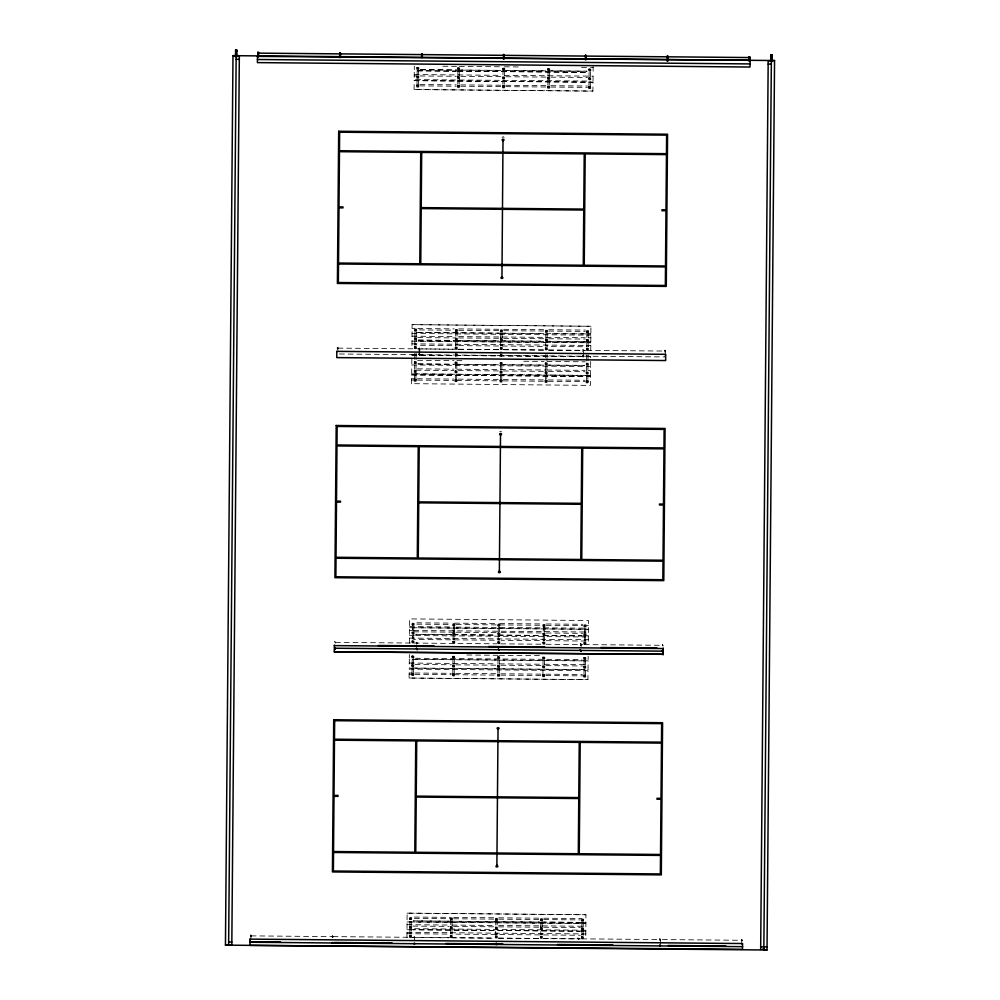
<?xml version="1.0" encoding="UTF-8"?>
<svg xmlns="http://www.w3.org/2000/svg" width="1000" height="1000" viewBox="0 0 1000 1000"><rect width="100%" height="100%" fill="white"/><g stroke="black" fill="none" stroke-linecap="round" stroke-linejoin="round"><path stroke-width="0.75" stroke-dasharray="5 3.75" d="M409.888 927.825L409.85 933.238L411.225 933.25L411.262 927.837M409.9 925.562L409.925 921.438M412.337 639L412.362 636.4M412.4 630.025L412.413 627.425M412.362 636.175L412.35 638.775L412.362 638.125M412.4 629.8L412.413 627.2M411.275 925.575L411.3 921.45M414.862 340.625L414.837 344.75L416.213 344.762L416.25 338.038M414.888 336.85L414.913 331.875M413.713 639.012L413.75 633.587M413.762 631.325L413.8 627.212M416.262 336.863L416.287 331.887M450.688 926.888L450.637 933.612L452.013 933.625L452.05 929.5M450.7 924.638L450.725 919.438M453.162 634.163L453.137 639.362L454.513 639.375L454.525 636.55M453.175 631.688L453.225 624.963M452.062 925.938L452.1 920.75M455.625 345.112L455.662 338.4M455.675 336.138L455.712 332.013M454.55 631.7L454.6 624.975M457 345.125L457.05 338.413M457.05 336.15L457.088 332.025M495.712 931.188L495.7 934.013L497.075 934.025L497.113 928.6M495.75 925.037L495.775 922.212M498.212 635.65L498.188 639.763L499.562 639.775L499.588 635.662M498.237 631.862L498.263 626.888M497.125 925.05L497.163 919.85M500.7 342.7L500.675 345.525L502.05 345.538L502.088 340.112M500.725 337.837L500.763 331.125M499.613 631.875L499.637 626.9M502.1 337.85L502.137 331.138M540.763 931.6L540.75 934.412L542.125 934.425L542.163 929.013M540.788 926.737L540.825 922.613M543.237 640.175L543.263 636.05M543.288 631.2L543.325 627.075M542.175 926.75L542.212 920.263M545.75 342.025L545.725 345.925L547.1 345.938L547.137 339.438M545.775 338.25L545.8 334.125M544.612 640.188L544.65 633.688M544.663 632.513L544.7 625.788M547.15 338.038L547.175 334.137M581.85 928.062L581.812 934.788L583.188 934.8L583.225 928.3M581.862 926.888L581.9 920.612M584.338 635.125L584.3 640.537L585.675 640.55L585.712 635.138M584.35 632.863L584.388 626.138M583.237 926.9L583.275 920.4M586.788 346.3L586.812 342.175M586.838 337.312L586.875 332.125M585.725 632.875L585.763 626.375M588.162 346.312L588.2 339.812M588.225 337.325L588.25 332.137M250.413 935.05L251.088 936.413L250.413 935.05L250.338 938.062M332.3 935.788L332.975 937.15L332.3 935.788L332.188 940.3M337.287 347.3L337.962 348.663L337.287 347.3L337.212 350.3M406.95 937.3L407.113 913.15L585.95 914.75L585.775 938.9M409.1 678.037L409.188 669.112L588.013 670.725L587.938 679.638L409.1 678.037L587.938 679.638M413.875 668.162L409.2 668.125L409.288 659.2L413.95 659.25M409.338 654.488L409.312 658.088M409.438 643.05L409.613 618.9L588.438 620.513L588.275 644.663M411.6 383.787L411.675 374.862L590.5 376.475L590.425 385.4L411.6 383.663M411.7 373.875L411.775 364.95L590.612 366.562L590.525 375.487L411.7 373.875L546.987 374.963M411.8 363.837L411.875 355.05L590.712 356.65L590.638 365.45M590.763 350.412L590.925 326.262L412.1 324.65L411.925 348.8M414.087 89.537L414.162 80.625L593 82.225L592.913 91.15L414.087 89.537L592.925 91.025M586.8 81.05L414.188 79.625L414.263 70.713M414.325 66L414.288 69.588M409.862 933.725L409.875 932.375L409.862 933.012L411.25 932.387L411.238 933.737M412.125 664.425L412.137 663.075L413.512 663.088M414.775 353.3L414.762 355.2M414.837 345.238L414.85 343.875L414.837 344.525L416.225 343.888L416.213 345.25M416.138 355.087L416.15 353.312M416.675 642.288L417.362 643.637L416.675 642.288L416.575 646.787M419.175 348.038L419.85 349.4L419.175 348.038L419.062 352.537M414.862 937.887L414.188 936.525L414.762 942.387M453.137 639.85L453.15 638.488L453.137 639.138L454.525 638.5L454.513 639.862M455.562 353.675L455.55 355.562M455.538 356.887L455.562 353.8L456.938 353.812L456.925 355.575M457.013 345.613L457.025 344.263L455.625 344.888L455.65 344.25L455.637 345.6L417.738 345.262M500.625 354.075L500.6 355.962M501.6 354.787L501.587 356.138L500.913 354.775M499.575 640.263L499.588 638.913L498.188 639.538L498.2 638.9L498.2 640.25L413.725 639.487M502 354.087L501.975 355.975M502.062 346.012L502.075 344.663L500.675 345.3L500.7 344.65L500.675 346.475M540.75 934.9L540.763 933.55L540.75 934.2L542.137 933.562L542.137 934.912M544.625 640.662L544.637 639.312L543.237 639.95L543.263 639.3L543.25 640.662L501.125 640.275M547.05 354.487L547.025 356.388M580.462 643.75L581.138 645.113L580.462 643.75L580.312 649.762M582.788 356.863L582.8 355.513L583.475 356.875L582.788 356.863L582.938 350.325M581.812 935.275L581.825 933.913L581.812 934.562L583.2 933.925L583.188 935.288L585.812 935.312M584.312 641.025L584.325 639.675L584.3 640.312L585.7 639.688L585.688 641.038M586.737 354.85L586.712 356.737M586.8 346.775L586.812 345.425L586.8 346.075L588.188 345.438L588.175 346.788L590.788 346.812M588.112 354.862L588.088 356.75M588.175 656.1L588.138 659.688M593.125 71.2L593.188 63.875M659.85 938.737L660.537 940.1L659.85 938.737L659.712 944.737M664.837 350.238L665.512 351.6L664.837 350.238L664.688 356.25M417 85.188L417.062 79.375M417.1 75.275L417.175 68.288M414.5 379.438L414.575 373.625M414.613 369.3L414.663 365.1M414.712 359.387L414.775 353.425M412.025 673.462L412.075 668.088M412.113 663.775L412.163 659.35M418.375 85.2L418.438 79.388M418.475 75.287L418.55 68.3M415.887 379.45L415.95 373.638M415.988 369.312L416.037 365.112M416.087 359.625L416.15 353.438M413.387 673.7L413.45 668.1M413.488 663.787L413.562 656.787M457.8 84.162L457.85 79.737M457.887 75.65L457.938 71.225M455.3 379.575L455.35 375.387M455.412 368.488L455.45 365.475M452.8 674.05L452.875 668.238M452.912 664.137L452.962 659.725M459.175 84.175L459.25 76.963M459.263 75.662L459.338 68.438M456.675 379.588L456.725 375.4M456.788 368.5L456.863 361.512M456.912 356.9L456.938 353.812M454.188 673.838L454.25 668.25M454.288 664.15L454.338 659.725M502.863 84.338L502.9 80.15M502.95 74.65L503.013 69.062M500.35 379.988L500.412 374.387M500.45 370.3L500.5 365.875M497.875 673.05L497.95 666.062M497.962 664.312L498.013 660.125M504.237 84.35L504.275 80.162M504.312 76.062L504.363 71.65M501.725 380.225L501.788 374.4M501.825 370.312L501.875 365.887M499.25 673.062L499.325 666.075M499.338 664.325L499.387 660.138M547.9 84.963L547.95 80.775M547.987 76.45L548.038 72.038M545.413 380.387L545.462 374.8M545.513 370.475L545.55 366.287M545.638 357.7L545.662 354.6M542.913 674.638L542.962 670.438M543.013 664.725L543.05 660.75M549.288 84.975L549.325 80.562M549.375 76.463L549.412 72.05M546.788 379.225L546.838 374.812M546.888 370.487L546.925 366.3M546.987 360.575L547.038 354.613M544.388 664.963L544.425 660.763M588.95 86.737L589.012 80.925M589.05 76.825L589.1 72.4M586.462 380.763L586.525 375.163M586.562 371.075L586.613 366.65M586.675 360.938L586.725 354.975M583.987 673.825L584.038 669.412M584.075 665.312L584.125 660.9M590.325 86.75L590.388 80.938M590.425 76.838L590.513 69.625M587.863 379.375L587.9 375.175M587.95 369.688L588.013 363.862M588.05 360.95L588.1 354.988M585.35 675.238L585.413 669.425M585.45 665.325L585.525 658.112M251.025 938.062L251.1 935.062M337.9 350.312L337.975 347.3M414.162 80.625L593 82.225M412.025 333.45L590.85 335.175M412.1 324.65L590.925 326.262M411.975 341.125L547.263 342.463M411.875 355.05L590.712 356.65M411.675 374.862L590.5 376.475M409.562 626.575L454.65 626.987M409.487 635.375L414.15 635.413M419.025 354.725L419.162 348.85M419.712 354.725L419.862 348.038M413.725 638.787L413.738 638.138M407.113 913.15L585.95 914.75M406.987 929.737L411.65 929.788M453.188 631.462L453.2 630.812M454.562 631.475L454.575 630.825M500.725 337.625L500.75 336.975M500.9 356.138L501.012 351.625M502.1 337.638L502.125 336.987M548.013 75.763L549.388 75.775M540.8 926.513L540.812 925.875M542.175 926.525L542.188 925.888M583.475 356.875L583.625 350.325M593.025 81.112L593.1 72.438M581.075 646.762L581.15 643.763M590.837 341.737L586.175 341.575M584.35 632.638L584.362 632M590.525 375.487L548.55 374.975M585.725 632.65L585.737 632.013M585.85 930.238L413.237 928.688M665.413 354.75L665.525 350.25M660.4 944.75L660.537 938.737M741.625 944.688L741.737 940.288L660.537 939.55M502.1 137.575L503.137 136.588L504.15 137.6M499.75 431.325L501.525 431.337M442.837 66.25L456.475 66.375M459.375 66.4L501.488 66.775M504.425 66.8L521.587 66.963M581.525 67.5L587.638 67.55M590.538 67.575L593.15 67.6M420.513 69.65L456.275 69.975M457.837 69.987L501.375 70.375M502.925 70.388L546.475 70.775M548.025 70.8L586.9 71.15M420.513 69.775L459.387 70.125M460.938 70.138L504.487 70.525M506.037 70.537L549.575 70.938M551.138 70.95L586.9 71.263M417.375 70.738L456.25 71.087M457.8 71.1L586.875 72.263M417.375 70.862L456.25 71.213M457.8 71.225L586.875 72.387M414.225 74.55L501.4 75.338M504.338 75.362L593.062 76.162M414.212 75.912L417.1 75.938M420 75.963L456.375 76.287M460.825 76.325L501.388 76.688M505.887 76.737L546.438 77.1M550.9 77.138L587.537 77.463M419.9 84.525L456.287 84.85M460.737 84.887L501.3 85.25M505.788 85.288L546.35 85.65M550.812 85.7L587.438 86.025M419.9 85.875L456.275 86.2M460.725 86.237L501.287 86.6M505.775 86.65L547.9 87.025M550.8 87.05L587.438 87.375M412.062 328.5L414.95 328.525M417.837 328.55L454.225 328.875M458.675 328.913L499.225 329.288M503.725 329.325L544.288 329.688M548.75 329.725L585.375 330.062M419.35 329.913L454.212 330.238M458.663 330.275L500.775 330.65M503.713 330.675L544.275 331.037M548.737 331.075L585.363 331.413M418.275 332.388L499.137 333.113M500.688 333.125L544.225 333.525M545.788 333.537L590.887 333.938L548.888 333.688M416.712 332.5L502.238 333.263M503.8 333.275L547.337 333.675M412.013 336.175L455.688 336.575M458.625 336.6L585.325 337.738M588.237 337.762L590.85 337.788M417.775 337.587L455.675 337.925M458.612 337.95L499.175 338.312M503.663 338.35L545.788 338.738M548.688 338.762L585.325 339.087M418.225 340.062L453.988 340.387M455.55 340.4L499.087 340.788M500.637 340.812L544.188 341.2M545.737 341.213L584.612 341.562M418.225 340.188L457.1 340.538M458.65 340.55L502.188 340.95M503.75 340.962L547.288 341.35M548.85 341.362L587.725 341.712M418.2 341.188L544.15 342.312M545.712 342.325L590.812 342.738L548.812 342.475M411.962 343.85L590.8 345.462M458.562 345.625L545.737 346.413L545.75 345.062L545.737 345.7L547.125 345.075L547.112 346.425L585.275 346.763M337.962 348.125L416.037 348.825M457.325 349.188L417.7 348.862L454.087 349.312M458.537 349.225L499.487 349.575M503.3 349.613L547.025 350M548.587 350.012L585.237 350.363M586.75 350.363L664.825 351.062M458.537 349.35L500.65 349.725M503.587 349.75L544.15 350.112M548.612 350.163L585.237 350.487M339.375 354L664.688 356.925M417.612 360.3L453.988 360.625M456.887 360.65L463.125 360.7M523.775 361.25L544.05 361.425M546.987 361.463L585.15 361.8M418.025 363.9L453.787 364.212M455.337 364.225L498.888 364.625M500.438 364.637L543.987 365.025M545.538 365.037L584.412 365.387M418.013 364.025L456.9 364.363M458.45 364.387L501.987 364.775M503.55 364.787L547.087 365.175M548.65 365.188L584.412 365.513M417.512 368.85L453.9 369.175M456.788 369.2L545.525 370M546.9 370.012L585.05 370.363M587.962 370.387L590.575 370.412M415.988 370.188L453.888 370.538M458.338 370.575L498.9 370.938M503.387 370.975L545.513 371.35M548.413 371.388L585.037 371.712M411.637 378.713L414.525 378.738M417.413 378.762L453.8 379.087M458.25 379.137L498.8 379.5M503.3 379.538L543.862 379.9M548.325 379.938L584.95 380.275M411.625 380.062L414.513 380.087M417.4 380.112L453.787 380.45M456.675 380.475L498.8 380.85M503.288 380.887L545.413 381.262M548.312 381.3L584.938 381.625M416.863 622.812L451.737 623.125M454.625 623.15L496.737 623.525M499.675 623.55L541.788 623.938M546.25 623.975L582.888 624.3M416.85 624.163L451.725 624.475M456.175 624.513L498.288 624.9M499.663 624.913L541.775 625.288M546.237 625.325L582.875 625.65M585.775 625.688L588.387 625.7M456.213 627.125L585.288 628.162M409.525 630.425L412.413 630.45M413.787 630.462L543.3 631.625M544.675 631.638L588.362 632.025M413.775 631.812L451.675 632.15M456.125 632.2L498.237 632.575M501.175 632.6L541.737 632.962M546.2 633L582.825 633.337M453.05 634.65L496.6 635.037M498.15 635.05L541.688 635.45M543.25 635.462L582.125 635.812M583.675 635.825L588.35 635.862L583.675 635.95M453.05 634.775L496.587 635.163M498.15 635.175L541.688 635.562M543.25 635.588L582.125 635.938M415.7 635.55L585.212 636.95M409.475 638.1L588.312 639.712M546.15 640.688L588.3 641.062M335.475 642.362L497 643.812M500.812 643.85L544.538 644.25M546.1 644.262L582.75 644.613M584.263 644.6L662.337 645.3M466.875 655L498.062 655.288M499.438 655.3L541.562 655.675M415.525 658.263L581.925 659.638M415.5 659.262L585 660.775M412.388 659.35L581.888 660.875M583.45 660.888L588.112 660.812L588.038 669.725L583.375 669.562M409.25 663.05L496.413 663.825M499.35 663.863L543.025 664.25M544.4 664.262L588.075 664.65M415.012 664.45L451.4 664.775M455.85 664.825L496.4 665.188M500.9 665.225L541.462 665.588M545.925 665.625L582.55 665.962M412.312 668.025L581.825 669.55M415.425 668.175L584.925 669.7M409.15 672.962L412.038 672.987M414.925 673.012L451.312 673.337M455.763 673.375L496.312 673.737M500.812 673.787L541.362 674.15M545.825 674.188L582.463 674.513M409.137 674.312L412.025 674.338M414.913 674.362L451.3 674.688M454.188 674.712L496.3 675.1M500.8 675.138L542.913 675.512M545.812 675.537L583.975 675.888M414.375 917.062L450.763 917.387M453.688 917.412L494.25 917.775M498.75 917.812L539.3 918.175M543.763 918.225L581.925 918.562M414.363 918.413L450.75 918.737M453.688 918.763L494.237 919.125M498.738 919.163L539.288 919.538M543.75 919.575L580.388 919.9M449.05 921.2L413.288 920.875L542.35 922.163M450.613 921.213L539.25 922.013M540.8 922.025L579.675 922.375M581.237 922.387L585.9 922.438L543.913 922.175M407.038 924.675L450.712 925.062M452.088 925.075L495.763 925.462M498.7 925.487L583.25 926.25M412.8 926.075L449.188 926.4M453.638 926.438L494.188 926.8M498.688 926.85L540.8 927.225M543.7 927.25L580.337 927.575M410.1 929.65L579.612 931.175M581.163 931.188L585.825 931.225L413.212 929.8M406.987 932.35L585.825 933.95M406.975 933.7L450.65 934.087L450.662 932.738L450.65 933.388L452.038 932.75L452.025 934.1L580.288 935.263M251.088 935.875L332.287 936.612M332.975 936.612L407.938 937.288M409.5 937.3L449.225 937.663M450.788 937.675L494.513 938.062M498.325 938.1L542.038 938.487M543.6 938.5L580.262 938.85L543.625 938.65M581.775 938.85L659.85 939.55M412.725 937.475L449.1 937.8M452 937.825L494.113 938.2M498.612 938.25L539.163 938.612M334.787 641.55L335.462 642.9L334.787 641.55M419.025 354.038L419.7 355.4L419.025 354.038M495.712 933.15C494.65 935.562 498.1 935.6 497.088 933.162L495.7 933.787L495.712 933.15M577.962 938L578.638 939.362L577.962 938M582.95 349.513L583.625 350.863L582.95 349.513M662.35 644.488L663.025 645.85L662.35 644.488M741.75 939.475L742.425 940.825L741.75 939.475M409.538 627.7L588.362 629.3L409.538 627.7M407.038 921.938L585.875 923.55L407.038 921.938M451.5 634.637L415.737 634.312L451.5 634.763"/><path stroke-width="1.5" d="M225.45 945.138L232.987 55.663L239.338 55.712L231.812 944.7L225.45 945.138L767.013 950L763.213 949.475M235.613 50L236.988 50.688L235.613 50L235.463 56.688L235.475 56.013L236.838 56.7L236.988 50.012M228.625 945.163L236.163 56.013M236.25 55.475L236.3 50.825L236.188 55.225M250.25 942.412L250.263 941.062M257.887 52.312L258.562 53.675L257.887 52.312L257.775 56.825M250.938 942.425L250.95 941.75L280.613 942.013M334.288 651.838L663.175 654.3L334.288 651.838L334.35 645.113M332.137 943.15L332.15 942.475M339.775 53.05L340.45 54.413L339.775 53.05L339.663 57.562M332.825 943.162L332.837 942.487M409.938 919.237L409.95 917.887L411.325 917.9L411.312 919.25L409.938 919.062M412.013 673.688L412 675.212L413.375 675.225L413.387 673.7M412.425 625L412.438 623.638L413.812 623.65L413.8 625L412.425 624.825M414.5 379.438L414.487 380.962L415.863 380.975L415.887 379.45M414.913 330.75L414.925 329.4L416.3 329.412L416.287 330.763L414.925 330.575M417 85.188L416.975 86.713L418.363 86.725L418.375 85.2M414.038 943.888L414.038 943.213M421.662 53.788L422.337 55.15L421.662 53.788L421.587 57.538M414.725 943.9L414.725 943.213M450.725 919.613L450.737 918.25L452.113 918.263L452.1 919.625L450.725 919.438M452.8 674.05L452.788 675.575L454.162 675.588L454.188 674.062M453.212 625.363L453.225 624.012L454.6 624.025L454.588 625.375L453.225 625.188M455.3 379.8L455.275 381.325L456.662 381.337L456.675 379.812M455.7 331.112L455.712 329.762L457.088 329.775L457.088 331.125L455.712 330.938M457.788 85.562L457.775 87.088L459.15 87.1L459.162 85.575M495.775 920.013L495.788 918.662L497.163 918.675L497.15 920.025L495.775 919.837M497.863 674.45L497.837 675.975L499.212 675.987L499.237 674.463M498.263 625.763L498.275 624.412L499.65 624.425L499.637 625.775L498.275 625.588M500.35 380.213L500.337 381.737L501.712 381.75L501.725 380.225M500.763 331.525L500.775 330.163L502.15 330.175L502.137 331.538L500.763 331.35M502.837 85.962L502.825 87.487L504.2 87.5L504.212 85.975M495.925 944.625L495.938 943.275M503.537 55.875L503.55 54.525L504.225 55.888M501.95 277.35L503.013 140.312M496.613 944.625L496.625 943.275M540.825 920.413L540.837 919.062L542.212 919.075L542.2 920.425L540.837 920.25M542.913 674.862L542.9 676.388L544.275 676.4L544.288 674.875M543.325 626.175L543.325 624.812L544.712 624.825L544.7 626.188L543.325 626M545.4 380.613L545.388 382.137L546.763 382.15L546.775 380.625M545.812 331.925L545.825 330.575L547.2 330.588L547.188 331.938L545.812 331.75M547.888 86.363L547.875 87.888L549.25 87.9L549.263 86.375M577.812 945.362L577.812 944.688M585.425 56.612L585.438 55.263L586.112 56.625M578.5 945.362L578.5 944.688M581.888 920.788L581.9 919.438L583.275 919.45L583.263 920.8L581.9 920.612M583.975 675.225L583.95 676.75L585.325 676.762L585.35 675.238M584.375 626.538L584.388 625.188L585.763 625.2L585.75 626.55L584.388 626.362M586.462 380.975L586.45 382.5L587.825 382.512L587.837 380.988M586.875 332.287L586.888 330.938L588.263 330.95L588.25 332.3L586.875 332.125M588.95 86.737L588.938 88.263L590.312 88.275L590.325 86.75M659.7 946.1L659.7 945.425M667.325 56L668 57.35L667.325 56L667.212 61.212M660.387 946.1L660.387 945.425M663.162 654.8L663.225 648.062M749.212 56.737L749.887 58.087L749.212 56.737L749.1 61.238M770.837 54.812L772.2 55.5L770.837 54.812L770.688 60.812M763.838 949.975L771.363 61M771.475 60.287L771.513 55.625L771.4 60.038M767.013 950L774.55 60.525L768.188 60.963L760.675 949.45M232.987 55.663L774.55 60.525M258.463 56.825L258.575 52.325M340.35 57.562L340.462 53.062M422.275 57.55L422.35 53.8M503.438 59.025L503.55 54.525M504.125 59.037L504.237 54.538M585.325 59.763L585.438 55.263M586.013 59.775L586.125 55.263M667.9 61.225L668.012 56M749.8 61.25L749.9 56.737M772.212 54.825L772.05 61.5L771.375 60.825M503.113 140.85C506.463 138.688 499.7 138.625 503.013 140.85M501.863 276.812C498.512 278.988 505.275 279.037 501.962 276.812M500.613 435.1C503.975 432.925 497.212 432.875 500.525 435.1M499.375 571.062C496.012 573.225 502.775 573.288 499.462 571.062M498.125 729.338C501.475 727.175 494.712 727.113 498.025 729.338M496.875 865.312C493.525 867.475 500.288 867.537 496.975 865.312M258.562 53.137L339.762 53.875M340.45 53.875L421.65 54.6M422.337 54.612L503.537 55.338M504.225 55.35L585.425 56.075M586.112 56.087L667.312 56.812M668.012 56.812L749.212 57.55M236.125 59.3L239.288 59.337M257.45 59.5L750.013 63.925M768.162 64.088L771.338 64.112M416.987 85.363L418.363 85.375M457.788 85.725L459.162 85.738M502.837 86.137L504.212 86.15M547.888 86.538L549.263 86.55M588.95 86.912L590.325 86.925M414.5 379.613L415.875 379.625M455.288 379.975L456.662 379.988M500.35 380.375L501.725 380.387M545.4 380.788L546.775 380.8M586.462 381.15L587.837 381.163M500.525 434.562L499.363 571.6M377.987 645.5L434.1 646M488.65 646.5L544.763 647M600.875 647.5L656.988 648.012M334.338 645.6L663.213 648.562M335.325 648.238L662.887 651.175M412.013 673.85L413.387 673.863M452.8 674.225L454.175 674.237M497.85 674.625L499.225 674.638M542.9 675.025L544.288 675.037M583.962 675.4L585.337 675.413M498.038 728.8L496.875 865.837M334.4 942.5L392.175 943.012M445.962 943.5L502.863 944.013M557.513 944.5L612.863 945M668.2 945.5L725.975 946.012M228.65 942.038L231.825 942.075M249.975 942.237L742.537 946.663M760.7 946.825L767.038 946.875M763.175 948.562L764.538 949.25L763.162 949.237M250 939.112L249.95 945.35L742.525 949.287L742.575 943.538L250 939.112M257.475 56.375L257.413 62.613L749.987 67.038L750.05 60.3L257.475 56.375M333.713 719.762L332.425 871.938L661.3 874.887L662.588 722.712L333.713 719.762M336.2 425.513L334.913 577.688L663.787 580.638L665.075 428.462L336.2 425.513M336.825 351.362L336.775 357.6L665.65 360.55L665.7 354.312L336.825 351.362M338.688 131.263L337.4 283.438L666.275 286.4L667.562 134.225L338.688 131.263M334.65 647.55L335.325 648.913L334.65 647.55M333.525 852.475L333.375 871.012L660.362 873.95L660.512 855.425L333.525 852.475M334 796.325L333.537 851.538L414.8 852.262L415.75 740.913L334.475 740.175L334.012 795.387L338.025 795.413L338.013 796.363L334 796.325M334.65 720.688L334.487 739.225L661.475 742.163L661.637 723.637L334.65 720.688M336.025 558.237L335.863 576.775L662.85 579.712L663.012 561.175L336.025 558.237M336.5 502.088L336.025 557.288L417.3 558.013L418.237 446.662L336.975 445.938L336.5 501.138L340.513 501.175L340.5 502.125L336.5 502.088M337.137 426.45L336.975 444.988L663.962 447.925L664.125 429.387L337.137 426.45M338.512 263.988L338.35 282.525L665.337 285.462L665.5 266.925L338.512 263.988M338.988 207.838L338.525 263.038L419.787 263.775L420.725 152.413L339.462 151.688L339 206.887L343 206.925L343 207.875L338.988 207.838M339.625 132.2L339.475 150.738L666.462 153.675L666.612 135.137L339.625 132.2M409.8 935.475L409.787 936.825L411.163 936.838L411.175 935.487L409.8 935.475M409.875 926.688L409.862 928.037L411.238 928.05L411.25 926.7L409.875 926.688M412.088 665.062L412.075 666.413L413.45 666.425L413.462 665.075L412.088 665.062M412.163 656.263L412.15 657.613L413.525 657.625L413.537 656.275L412.163 656.263M412.287 641.225L412.275 642.588L413.65 642.6L413.663 641.237L412.287 641.225M412.362 632.438L412.35 633.787L413.725 633.8L413.738 632.45L412.362 632.438M414.575 370.812L414.562 372.163L415.938 372.175L415.95 370.825L414.575 370.812M414.65 362.013L414.637 363.375L416.012 363.387L416.025 362.025L414.65 362.013M414.775 346.987L414.762 348.338L416.138 348.35L416.15 347L414.775 346.987M414.85 338.188L414.837 339.538L416.213 339.55L416.225 338.2L414.85 338.188M417.062 76.562L417.05 77.925L418.425 77.938L418.438 76.575L417.062 76.562M417.137 67.775L417.125 69.125L418.5 69.138L418.512 67.787L417.137 67.775M416.538 648.288L417.212 649.65L416.538 648.288M416.238 797.062L415.763 852.275L578.3 853.737L578.763 798.525L416.238 797.062M416.712 740.913L416.238 796.125L578.775 797.575L579.237 742.375L416.712 740.913M418.725 502.825L418.263 558.025L580.788 559.487L581.25 504.288L418.725 502.825M419.2 446.675L418.738 501.875L581.263 503.338L581.725 448.125L419.2 446.675M421.213 208.575L420.75 263.775L583.275 265.238L583.75 210.037L421.213 208.575M421.688 152.425L421.225 207.625L583.75 209.088L584.225 153.887L421.688 152.425M450.588 935.837L450.575 937.2L451.95 937.212L451.962 935.85L450.588 935.837M450.662 927.05L450.65 928.4L452.025 928.413L452.038 927.062L450.662 927.05M452.875 665.425L452.863 666.775L454.237 666.787L454.25 665.438L452.875 665.425M452.95 656.625L452.938 657.987L454.312 658L454.325 656.637L452.95 656.625M453.075 641.6L453.062 642.95L454.438 642.962L454.45 641.612L453.075 641.6M453.15 632.8L453.137 634.15L454.513 634.163L454.525 632.812L453.15 632.8M455.363 371.175L455.35 372.537L456.725 372.55L456.737 371.188L455.363 371.175M455.438 362.388L455.425 363.738L456.8 363.75L456.812 362.4L455.438 362.388M455.562 347.35L455.562 348.7L456.938 348.713L456.95 347.362L455.562 347.35M455.637 338.55L455.637 339.913L457.013 339.925L457.025 338.562L455.637 338.55M457.863 76.938L457.85 78.288L459.225 78.3L459.237 76.95L457.863 76.938M457.938 68.138L457.925 69.488L459.3 69.5L459.312 68.15L457.938 68.138M495.637 936.25L495.625 937.6L497 937.613L497.013 936.263L495.637 936.25M495.712 927.45L495.7 928.8L497.075 928.812L497.088 927.463L495.712 927.45M497.925 665.825L497.912 667.188L499.288 667.2L499.3 665.837L497.925 665.825M498 657.038L497.987 658.388L499.363 658.4L499.375 657.05L498 657.038M498.125 642L498.113 643.35L499.5 643.363L499.5 642.013L498.125 642M498.2 633.212L498.188 634.562L499.575 634.575L499.575 633.225L498.2 633.212M500.425 371.587L500.412 372.938L501.788 372.95L501.8 371.6L500.425 371.587M500.487 362.788L500.487 364.137L501.863 364.15L501.875 362.8L500.487 362.788M500.625 347.75L500.613 349.113L501.987 349.125L502 347.762L500.625 347.75M500.7 338.963L500.688 340.312L502.062 340.325L502.075 338.975L500.7 338.963M502.912 77.337L502.9 78.688L504.275 78.7L504.288 77.35L502.912 77.337M502.987 68.537L502.975 69.9L504.35 69.912L504.363 68.55L502.987 68.537M498.425 649.025L499.1 650.387L498.425 649.025M540.688 936.65L540.675 938L542.05 938.012L542.062 936.663L540.688 936.65M540.763 927.862L540.75 929.212L542.125 929.225L542.137 927.875L540.763 927.862M542.975 666.237L542.975 667.588L544.35 667.6L544.35 666.25L542.975 666.237M543.05 657.438L543.038 658.787L544.425 658.8L544.425 657.45L543.05 657.438M543.188 642.412L543.175 643.763L544.55 643.775L544.562 642.425L543.188 642.412M543.263 633.612L543.25 634.963L544.625 634.975L544.637 633.625L543.263 633.612M545.475 371.987L545.462 373.338L546.838 373.35L546.85 372L545.475 371.987M545.55 363.2L545.538 364.55L546.912 364.562L546.925 363.212L545.55 363.2M545.675 348.162L545.662 349.513L547.038 349.525L547.05 348.175L545.675 348.162M545.75 339.363L545.737 340.712L547.112 340.725L547.125 339.375L545.75 339.363M547.962 77.737L547.95 79.1L549.325 79.112L549.338 77.75L547.962 77.737M548.038 68.95L548.025 70.3L549.4 70.312L549.412 68.963L548.038 68.95M580.312 649.762L580.988 651.125L580.312 649.762M580.2 742.387L579.263 853.737L660.525 854.475L660.987 799.262L656.988 799.225L656.988 798.288L661 798.325L661.475 743.112L580.2 742.387M582.7 448.137L581.75 559.5L663.012 560.225L663.487 505.025L659.475 504.988L659.488 504.038L663.487 504.075L663.962 448.875L582.7 448.137M585.188 153.887L584.237 265.25L665.512 265.975L665.975 210.775L661.963 210.738L661.975 209.788L665.987 209.825L666.45 154.625L585.188 153.887M581.75 937.025L581.737 938.375L583.112 938.388L583.125 937.038L581.75 937.025M581.825 928.225L581.812 929.575L583.188 929.587L583.2 928.238L581.825 928.225M584.038 666.6L584.025 667.962L585.4 667.975L585.413 666.612L584.038 666.6M584.113 657.812L584.1 659.163L585.475 659.175L585.487 657.825L584.113 657.812M584.237 642.775L584.237 644.125L585.612 644.137L585.625 642.788L584.237 642.775M584.312 633.975L584.3 635.337L585.688 635.35L585.688 633.987L584.312 633.975M586.538 372.362L586.525 373.713L587.9 373.725L587.913 372.375L586.538 372.362M586.613 363.562L586.6 364.913L587.975 364.925L587.987 363.575L586.613 363.562M586.737 348.525L586.725 349.888L588.1 349.9L588.112 348.537L586.737 348.525M586.812 339.738L586.8 341.087L588.175 341.1L588.188 339.75L586.812 339.738M589.025 78.112L589.012 79.463L590.388 79.475L590.4 78.125L589.025 78.112M589.1 69.312L589.087 70.675L590.462 70.688L590.475 69.325L589.1 69.312M662.2 650.5L662.875 651.85L662.2 650.5"/></g></svg>
